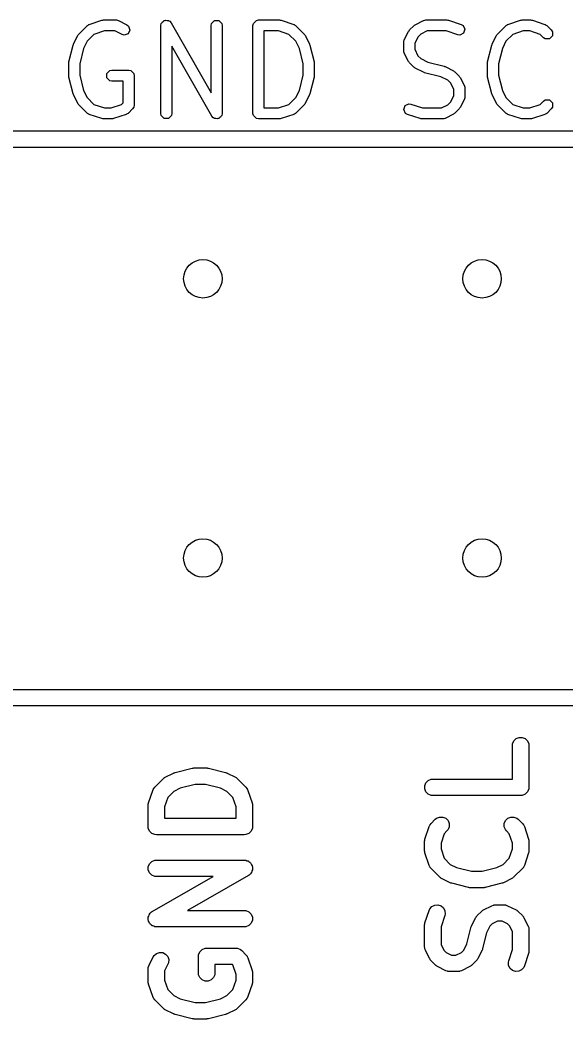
# Model space of a CAD drawing. Extents: x 0.39 to 2.95, y 0.26 to 2.19.
# Drawn here: x 1.8345 to 2.0301, y 1.8349 to 2.1927 of the extents above; entities that cross this region are included whole.
import ezdxf

# ---------------------------------------------------------------- set-up
doc = ezdxf.new("R2010")
doc.units = 0
doc.header["$MEASUREMENT"] = 0
doc.layers.add('BLACK', color=7, linetype='CONTINUOUS')

msp = doc.modelspace()

# ---------------------------------------------------------------- linework, layer by layer
at = {"layer": 'BLACK', "linetype": 'CONTINUOUS'}
for p, q in [((1.85553, 2.18759), (1.85852, 2.19059)), ((1.85852, 2.19059), (1.85861, 2.19064)), ((1.85861, 2.19064), (1.85863, 2.19068)), ((1.85863, 2.19068), (1.8589, 2.19084)), ((1.8589, 2.19084), (1.85916, 2.19102)), ((1.85916, 2.19102), (1.85921, 2.19102)), ((1.85921, 2.19102), (1.85929, 2.19106)), ((1.85929, 2.19106), (1.86379, 2.19256)), ((1.86379, 2.19256), (1.86411, 2.1926)), ((1.86411, 2.1926), (1.86442, 2.19267)), ((1.86442, 2.19267), (1.86892, 2.19267)), ((1.86892, 2.19267), (1.86901, 2.19265)), ((1.86901, 2.19265), (1.86906, 2.19266)), ((1.86906, 2.19266), (1.86936, 2.19258)), ((1.86936, 2.19258), (1.86967, 2.19252)), ((1.86967, 2.19252), (1.8697, 2.19248)), ((1.8697, 2.19248), (1.8698, 2.19246)), ((1.8698, 2.19246), (1.8728, 2.19096)), ((1.8728, 2.19096), (1.8734, 2.19049)), ((1.8734, 2.19049), (1.87388, 2.18906)), ((1.88494, 2.1907), (1.88509, 2.19145)), ((1.88494, 2.1592), (1.88494, 2.1907)), ((1.88509, 2.19145), (1.88529, 2.19164)), ((1.88529, 2.19164), (1.88536, 2.1919)), ((1.88536, 2.1919), (1.8858, 2.19216)), ((1.8858, 2.19216), (1.88616, 2.19252)), ((1.88616, 2.19252), (1.88643, 2.19252)), ((1.88643, 2.19252), (1.88667, 2.19265)), ((1.88667, 2.19265), (1.88716, 2.19252)), ((1.88716, 2.19252), (1.88767, 2.19252)), ((1.88767, 2.19252), (1.88786, 2.19232)), ((1.88786, 2.19232), (1.88812, 2.19225)), ((1.88812, 2.19225), (1.88862, 2.19167)), ((1.88862, 2.19167), (1.90294, 2.16661)), ((1.90294, 2.1907), (1.90309, 2.19145)), ((1.90294, 2.16661), (1.90294, 2.1907)), ((1.90309, 2.19145), (1.90416, 2.19252)), ((1.90416, 2.19252), (1.90566, 2.19252)), ((1.90566, 2.19252), (1.90673, 2.19145)), ((1.90673, 2.19145), (1.90688, 2.1907)), ((1.90688, 2.1907), (1.90688, 2.1592)), ((1.91794, 2.1907), (1.91809, 2.19145)), ((1.91794, 2.1592), (1.91794, 2.1907)), ((1.91809, 2.19145), (1.91916, 2.19252)), ((1.91916, 2.19252), (1.91991, 2.19267)), ((1.91991, 2.19267), (1.92741, 2.19267)), ((1.92741, 2.19267), (1.92772, 2.1926)), ((1.92772, 2.1926), (1.92803, 2.19256)), ((1.92803, 2.19256), (1.93253, 2.19106)), ((1.93253, 2.19106), (1.93262, 2.19102)), ((1.93262, 2.19102), (1.93266, 2.19102)), ((1.93266, 2.19102), (1.93292, 2.19084)), ((1.93292, 2.19084), (1.9332, 2.19068)), ((1.9332, 2.19068), (1.93322, 2.19064)), ((1.93322, 2.19064), (1.9333, 2.19059)), ((1.9333, 2.19059), (1.9363, 2.18759)), ((1.97401, 2.18909), (1.97551, 2.19059)), ((1.97551, 2.19059), (1.97577, 2.19076)), ((1.97577, 2.19076), (1.97602, 2.19096)), ((1.97602, 2.19096), (1.97902, 2.19246)), ((1.97902, 2.19246), (1.97912, 2.19248)), ((1.97912, 2.19248), (1.97915, 2.19252)), ((1.97915, 2.19252), (1.97946, 2.19258)), ((1.97946, 2.19258), (1.97976, 2.19266)), ((1.97976, 2.19266), (1.97981, 2.19265)), ((1.97981, 2.19265), (1.9799, 2.19267)), ((1.9799, 2.19267), (1.9874, 2.19267)), ((1.9874, 2.19267), (1.98771, 2.1926)), ((1.98771, 2.1926), (1.98802, 2.19256)), ((1.98802, 2.19256), (1.99252, 2.19106)), ((1.99252, 2.19106), (1.99319, 2.19068)), ((1.99319, 2.19068), (1.99386, 2.18934)), ((1.99386, 2.18934), (1.99339, 2.18791)), ((2.00551, 2.18759), (2.00851, 2.19059)), ((2.00851, 2.19059), (2.00859, 2.19064)), ((2.00859, 2.19064), (2.00861, 2.19068)), ((2.00861, 2.19068), (2.00888, 2.19084)), ((2.00888, 2.19084), (2.00914, 2.19102)), ((2.00914, 2.19102), (2.00919, 2.19102)), ((2.00919, 2.19102), (2.00928, 2.19106)), ((2.00928, 2.19106), (2.01378, 2.19256)), ((2.01378, 2.19256), (2.01409, 2.1926)), ((2.01409, 2.1926), (2.0144, 2.19267)), ((2.0144, 2.19267), (2.0174, 2.19267)), ((2.0174, 2.19267), (2.01771, 2.1926)), ((2.01771, 2.1926), (2.01802, 2.19256)), ((2.01802, 2.19256), (2.02252, 2.19106)), ((2.02252, 2.19106), (2.0226, 2.19102)), ((2.0226, 2.19102), (2.02265, 2.19102)), ((2.02265, 2.19102), (2.02291, 2.19084)), ((2.02291, 2.19084), (2.02319, 2.19068)), ((2.02319, 2.19068), (2.02321, 2.19064)), ((2.02321, 2.19064), (2.02329, 2.19059)), ((2.02329, 2.19059), (2.02479, 2.18909)), ((1.85366, 2.18408), (1.85516, 2.18708)), ((1.85516, 2.18708), (1.85535, 2.18733)), ((1.85535, 2.18733), (1.85553, 2.18759)), ((1.86098, 2.18748), (1.85854, 2.18503)), ((1.86474, 2.18873), (1.86098, 2.18748)), ((1.86845, 2.18873), (1.86474, 2.18873)), ((1.87103, 2.18744), (1.86845, 2.18873)), ((1.87178, 2.18723), (1.87103, 2.18744)), ((1.87321, 2.18771), (1.87178, 2.18723)), ((1.87388, 2.18906), (1.87321, 2.18771)), ((1.92709, 2.18873), (1.92188, 2.18873)), ((1.92188, 2.18873), (1.92188, 2.16117)), ((1.93084, 2.18748), (1.92709, 2.18873)), ((1.93329, 2.18503), (1.93084, 2.18748)), ((1.9363, 2.18759), (1.93647, 2.18733)), ((1.93647, 2.18733), (1.93667, 2.18708)), ((1.93667, 2.18708), (1.93817, 2.18408)), ((1.97214, 2.18558), (1.97364, 2.18858)), ((1.97364, 2.18858), (1.97384, 2.18883)), ((1.97384, 2.18883), (1.97401, 2.18909)), ((1.97702, 2.18653), (1.97587, 2.18423)), ((1.97807, 2.18758), (1.97702, 2.18653)), ((1.98037, 2.18873), (1.97807, 2.18758)), ((1.98708, 2.18873), (1.98037, 2.18873)), ((1.99128, 2.18733), (1.98708, 2.18873)), ((1.99204, 2.18723), (1.99128, 2.18733)), ((1.99339, 2.18791), (1.99204, 2.18723)), ((2.00364, 2.18408), (2.00514, 2.18708)), ((2.00514, 2.18708), (2.00533, 2.18733)), ((2.00533, 2.18733), (2.00551, 2.18759)), ((2.01096, 2.18748), (2.00852, 2.18503)), ((2.01472, 2.18873), (2.01096, 2.18748)), ((2.01708, 2.18873), (2.01472, 2.18873)), ((2.02083, 2.18748), (2.01708, 2.18873)), ((2.022, 2.18631), (2.02083, 2.18748)), ((2.02264, 2.18588), (2.022, 2.18631)), ((2.02415, 2.18588), (2.02264, 2.18588)), ((2.02522, 2.18694), (2.02415, 2.18588)), ((2.02479, 2.18909), (2.02522, 2.18845)), ((2.02522, 2.18845), (2.02522, 2.18694)), ((1.85201, 2.17768), (1.85351, 2.18368)), ((1.85351, 2.18368), (1.8536, 2.18387)), ((1.8536, 2.18387), (1.85366, 2.18408)), ((1.85727, 2.18251), (1.85589, 2.17696)), ((1.85854, 2.18503), (1.85727, 2.18251)), ((1.9032, 2.15822), (1.88888, 2.18328)), ((1.88888, 2.18328), (1.88888, 2.1592)), ((1.93455, 2.18251), (1.93329, 2.18503)), ((1.93594, 2.17696), (1.93455, 2.18251)), ((1.93817, 2.18408), (1.93822, 2.18387)), ((1.93822, 2.18387), (1.93832, 2.18368)), ((1.93832, 2.18368), (1.93982, 2.17768)), ((1.97193, 2.1847), (1.97195, 2.18479)), ((1.97193, 2.1817), (1.97193, 2.1847)), ((1.97194, 2.18484), (1.97202, 2.18514)), ((1.97195, 2.18479), (1.97194, 2.18484)), ((1.97202, 2.18514), (1.97208, 2.18545)), ((1.97208, 2.18545), (1.97212, 2.18548)), ((1.97212, 2.18548), (1.97214, 2.18558)), ((1.97587, 2.18423), (1.97587, 2.18216)), ((2.00199, 2.17768), (2.00349, 2.18368)), ((2.00349, 2.18368), (2.00358, 2.18387)), ((2.00358, 2.18387), (2.00364, 2.18408)), ((2.00726, 2.18251), (2.00587, 2.17696)), ((2.00852, 2.18503), (2.00726, 2.18251)), ((1.97195, 2.1816), (1.97193, 2.1817)), ((1.97194, 2.18156), (1.97195, 2.1816)), ((1.97202, 2.18125), (1.97194, 2.18156)), ((1.97208, 2.18094), (1.97202, 2.18125)), ((1.97212, 2.18091), (1.97208, 2.18094)), ((1.97214, 2.18082), (1.97212, 2.18091)), ((1.97364, 2.17782), (1.97214, 2.18082)), ((1.97587, 2.18216), (1.97702, 2.17986)), ((1.97702, 2.17986), (1.97807, 2.17882)), ((1.97807, 2.17882), (1.98059, 2.17756)), ((1.85195, 2.1772), (1.852, 2.17744)), ((1.85195, 2.1727), (1.85195, 2.1772)), ((1.852, 2.17744), (1.85201, 2.17768)), ((1.85589, 2.17696), (1.85589, 2.17294)), ((1.93594, 2.17294), (1.93594, 2.17696)), ((1.93982, 2.17768), (1.93983, 2.17744)), ((1.93983, 2.17744), (1.93988, 2.1772)), ((1.93988, 2.1772), (1.93988, 2.1727)), ((1.97384, 2.17757), (1.97364, 2.17782)), ((1.97401, 2.17731), (1.97384, 2.17757)), ((1.97551, 2.17581), (1.97401, 2.17731)), ((1.97577, 2.17563), (1.97551, 2.17581)), ((1.97602, 2.17544), (1.97577, 2.17563)), ((1.97902, 2.17394), (1.97602, 2.17544)), ((1.98059, 2.17756), (1.98638, 2.17611)), ((1.98638, 2.17611), (1.98657, 2.17602)), ((1.98657, 2.17602), (1.98678, 2.17596)), ((1.98678, 2.17596), (1.98978, 2.17446)), ((2.00193, 2.1772), (2.00198, 2.17744)), ((2.00193, 2.1727), (2.00193, 2.1772)), ((2.00198, 2.17744), (2.00199, 2.17768)), ((2.00587, 2.17696), (2.00587, 2.17294)), ((1.852, 2.17246), (1.85195, 2.1727)), ((1.85201, 2.17222), (1.852, 2.17246)), ((1.85351, 2.16622), (1.85201, 2.17222)), ((1.85589, 2.17294), (1.85727, 2.16739)), ((1.8656, 2.17345), (1.86666, 2.17452)), ((1.8656, 2.17195), (1.8656, 2.17345)), ((1.86666, 2.17088), (1.8656, 2.17195)), ((1.86666, 2.17452), (1.86742, 2.17467)), ((1.86742, 2.17467), (1.87342, 2.17467)), ((1.87342, 2.17467), (1.87417, 2.17452)), ((1.87417, 2.17452), (1.87523, 2.17345)), ((1.87523, 2.17345), (1.87538, 2.1727)), ((1.87538, 2.1727), (1.87538, 2.1622)), ((1.93455, 2.16739), (1.93594, 2.17294)), ((1.93982, 2.17222), (1.93832, 2.16622)), ((1.93983, 2.17246), (1.93982, 2.17222)), ((1.93988, 2.1727), (1.93983, 2.17246)), ((1.97923, 2.17388), (1.97902, 2.17394)), ((1.97942, 2.17379), (1.97923, 2.17388)), ((1.98521, 2.17234), (1.97942, 2.17379)), ((1.98773, 2.17108), (1.98521, 2.17234)), ((1.98978, 2.17446), (1.99003, 2.17427)), ((1.99003, 2.17427), (1.99029, 2.17409)), ((1.99029, 2.17409), (1.99179, 2.17259)), ((1.99179, 2.17259), (1.99197, 2.17233)), ((1.99197, 2.17233), (1.99216, 2.17208)), ((1.99216, 2.17208), (1.99366, 2.16908)), ((2.00198, 2.17246), (2.00193, 2.1727)), ((2.00199, 2.17222), (2.00198, 2.17246)), ((2.00349, 2.16622), (2.00199, 2.17222)), ((2.00587, 2.17294), (2.00726, 2.16739)), ((1.86742, 2.17073), (1.86666, 2.17088)), ((1.87145, 2.17073), (1.86742, 2.17073)), ((1.87145, 2.16302), (1.87145, 2.17073)), ((1.98878, 2.17003), (1.98773, 2.17108)), ((1.98993, 2.16774), (1.98878, 2.17003)), ((1.99366, 2.16908), (1.99369, 2.16899)), ((1.99369, 2.16899), (1.99372, 2.16895)), ((1.99372, 2.16895), (1.99378, 2.16864)), ((1.99378, 2.16864), (1.99386, 2.16834)), ((1.99386, 2.16834), (1.99385, 2.1683)), ((1.99385, 2.1683), (1.99387, 2.1682)), ((1.99387, 2.1682), (1.99387, 2.1652)), ((1.8536, 2.16603), (1.85351, 2.16622)), ((1.85366, 2.16582), (1.8536, 2.16603)), ((1.85516, 2.16282), (1.85366, 2.16582)), ((1.85727, 2.16739), (1.85854, 2.16487)), ((1.85854, 2.16487), (1.86098, 2.16242)), ((1.93084, 2.16242), (1.93329, 2.16487)), ((1.93329, 2.16487), (1.93455, 2.16739)), ((1.93817, 2.16582), (1.93667, 2.16282)), ((1.93822, 2.16603), (1.93817, 2.16582)), ((1.93832, 2.16622), (1.93822, 2.16603)), ((1.98878, 2.16337), (1.98993, 2.16566)), ((1.98993, 2.16566), (1.98993, 2.16774)), ((1.99366, 2.16432), (1.99216, 2.16132)), ((1.99369, 2.16441), (1.99366, 2.16432)), ((1.99372, 2.16445), (1.99369, 2.16441)), ((1.99378, 2.16476), (1.99372, 2.16445)), ((1.99386, 2.16506), (1.99378, 2.16476)), ((1.99387, 2.1652), (1.99385, 2.1651)), ((1.99385, 2.1651), (1.99386, 2.16506)), ((2.00358, 2.16603), (2.00349, 2.16622)), ((2.00364, 2.16582), (2.00358, 2.16603)), ((2.00514, 2.16282), (2.00364, 2.16582)), ((2.00726, 2.16739), (2.00852, 2.16487)), ((2.00852, 2.16487), (2.01096, 2.16242)), ((1.85535, 2.16257), (1.85516, 2.16282)), ((1.85553, 2.16231), (1.85535, 2.16257)), ((1.85852, 2.15931), (1.85553, 2.16231)), ((1.86098, 2.16242), (1.86474, 2.16117)), ((1.86474, 2.16117), (1.8671, 2.16117)), ((1.8671, 2.16117), (1.87085, 2.16242)), ((1.87085, 2.16242), (1.87145, 2.16302)), ((1.87481, 2.16081), (1.87331, 2.15931)), ((1.87523, 2.16145), (1.87481, 2.16081)), ((1.87538, 2.1622), (1.87523, 2.16145)), ((1.92188, 2.16117), (1.92709, 2.16117)), ((1.92709, 2.16117), (1.93084, 2.16242)), ((1.9363, 2.16231), (1.9333, 2.15931)), ((1.93647, 2.16257), (1.9363, 2.16231)), ((1.93667, 2.16282), (1.93647, 2.16257)), ((1.97194, 2.16056), (1.97242, 2.16199)), ((1.97242, 2.16199), (1.97376, 2.16266)), ((1.97376, 2.16266), (1.97453, 2.16257)), ((1.97453, 2.16257), (1.97872, 2.16117)), ((1.97872, 2.16117), (1.98544, 2.16117)), ((1.98544, 2.16117), (1.98773, 2.16232)), ((1.98773, 2.16232), (1.98878, 2.16337)), ((1.99179, 2.16081), (1.99029, 2.15931)), ((1.99197, 2.16107), (1.99179, 2.16081)), ((1.99216, 2.16132), (1.99197, 2.16107)), ((2.00533, 2.16257), (2.00514, 2.16282)), ((2.00551, 2.16231), (2.00533, 2.16257)), ((2.00851, 2.15931), (2.00551, 2.16231)), ((2.01096, 2.16242), (2.01472, 2.16117)), ((2.01472, 2.16117), (2.01708, 2.16117)), ((2.01708, 2.16117), (2.02083, 2.16242)), ((2.02083, 2.16242), (2.022, 2.16359)), ((2.022, 2.16359), (2.02264, 2.16402)), ((2.02264, 2.16402), (2.02415, 2.16402)), ((2.02479, 2.16081), (2.02329, 2.15931)), ((2.02415, 2.16402), (2.02522, 2.16295)), ((2.02522, 2.16145), (2.02479, 2.16081)), ((2.02522, 2.16295), (2.02522, 2.16145)), ((1.85861, 2.15925), (1.85852, 2.15931)), ((1.85863, 2.15921), (1.85861, 2.15925)), ((1.8589, 2.15906), (1.85863, 2.15921)), ((1.85916, 2.15888), (1.8589, 2.15906)), ((1.85921, 2.15888), (1.85916, 2.15888)), ((1.85929, 2.15883), (1.85921, 2.15888)), ((1.86379, 2.15733), (1.85929, 2.15883)), ((1.86411, 2.15729), (1.86379, 2.15733)), ((1.86442, 2.15723), (1.86411, 2.15729)), ((1.86742, 2.15723), (1.86442, 2.15723)), ((1.86773, 2.15729), (1.86742, 2.15723)), ((1.86804, 2.15733), (1.86773, 2.15729)), ((1.87254, 2.15883), (1.86804, 2.15733)), ((1.87262, 2.15888), (1.87254, 2.15883)), ((1.87267, 2.15888), (1.87262, 2.15888)), ((1.87293, 2.15906), (1.87267, 2.15888)), ((1.87321, 2.15921), (1.87293, 2.15906)), ((1.87323, 2.15925), (1.87321, 2.15921)), ((1.87331, 2.15931), (1.87323, 2.15925)), ((1.88509, 2.15845), (1.88494, 2.1592)), ((1.88616, 2.15738), (1.88509, 2.15845)), ((1.88767, 2.15738), (1.88616, 2.15738)), ((1.88873, 2.15845), (1.88767, 2.15738)), ((1.88888, 2.1592), (1.88873, 2.15845)), ((1.90371, 2.15764), (1.9032, 2.15822)), ((1.90397, 2.15757), (1.90371, 2.15764)), ((1.90416, 2.15738), (1.90397, 2.15757)), ((1.90467, 2.15738), (1.90416, 2.15738)), ((1.90516, 2.15725), (1.90467, 2.15738)), ((1.90539, 2.15738), (1.90516, 2.15725)), ((1.90566, 2.15738), (1.90539, 2.15738)), ((1.90602, 2.15774), (1.90566, 2.15738)), ((1.90647, 2.158), (1.90602, 2.15774)), ((1.90654, 2.15826), (1.90647, 2.158)), ((1.90673, 2.15845), (1.90654, 2.15826)), ((1.90688, 2.1592), (1.90673, 2.15845)), ((1.91809, 2.15845), (1.91794, 2.1592)), ((1.91916, 2.15738), (1.91809, 2.15845)), ((1.91991, 2.15723), (1.91916, 2.15738)), ((1.92741, 2.15723), (1.91991, 2.15723)), ((1.92772, 2.15729), (1.92741, 2.15723)), ((1.92803, 2.15733), (1.92772, 2.15729)), ((1.93253, 2.15883), (1.92803, 2.15733)), ((1.93262, 2.15888), (1.93253, 2.15883)), ((1.93266, 2.15888), (1.93262, 2.15888)), ((1.93292, 2.15906), (1.93266, 2.15888)), ((1.9332, 2.15921), (1.93292, 2.15906)), ((1.93322, 2.15925), (1.9332, 2.15921)), ((1.9333, 2.15931), (1.93322, 2.15925)), ((1.97261, 2.15921), (1.97194, 2.16056)), ((1.97328, 2.15883), (1.97261, 2.15921)), ((1.97778, 2.15733), (1.97328, 2.15883)), ((1.97809, 2.15729), (1.97778, 2.15733)), ((1.9784, 2.15723), (1.97809, 2.15729)), ((1.9859, 2.15723), (1.9784, 2.15723)), ((1.986, 2.15725), (1.9859, 2.15723)), ((1.98604, 2.15724), (1.986, 2.15725)), ((1.98634, 2.15732), (1.98604, 2.15724)), ((1.98665, 2.15738), (1.98634, 2.15732)), ((1.98669, 2.15741), (1.98665, 2.15738)), ((1.98678, 2.15744), (1.98669, 2.15741)), ((1.98978, 2.15894), (1.98678, 2.15744)), ((1.99003, 2.15913), (1.98978, 2.15894)), ((1.99029, 2.15931), (1.99003, 2.15913)), ((2.00859, 2.15925), (2.00851, 2.15931)), ((2.00861, 2.15921), (2.00859, 2.15925)), ((2.00888, 2.15906), (2.00861, 2.15921)), ((2.00914, 2.15888), (2.00888, 2.15906)), ((2.00919, 2.15888), (2.00914, 2.15888)), ((2.00928, 2.15883), (2.00919, 2.15888)), ((2.01378, 2.15733), (2.00928, 2.15883)), ((2.01409, 2.15729), (2.01378, 2.15733)), ((2.0144, 2.15723), (2.01409, 2.15729)), ((2.0174, 2.15723), (2.0144, 2.15723)), ((2.01771, 2.15729), (2.0174, 2.15723)), ((2.01802, 2.15733), (2.01771, 2.15729)), ((2.02252, 2.15883), (2.01802, 2.15733)), ((2.0226, 2.15888), (2.02252, 2.15883)), ((2.02265, 2.15888), (2.0226, 2.15888)), ((2.02291, 2.15906), (2.02265, 2.15888)), ((2.02319, 2.15921), (2.02291, 2.15906)), ((2.02321, 2.15925), (2.02319, 2.15921)), ((2.02329, 2.15931), (2.02321, 2.15925)), ((0.85, 2.15295), (2.35, 2.15295)), ((2.34705, 2.14705), (0.85295, 2.14705)), ((0.85295, 1.95295), (2.34705, 1.95295)), ((2.35, 1.94705), (0.85, 1.94705)), ((2.0122, 1.93533), (2.01326, 1.93577)), ((2.01326, 1.93577), (2.01441, 1.93577)), ((2.01441, 1.93577), (2.01548, 1.93533)), ((2.01089, 1.93287), (2.01094, 1.93345)), ((2.01089, 1.92083), (2.01089, 1.93287)), ((2.01094, 1.93345), (2.01138, 1.93452)), ((2.01138, 1.93452), (2.0122, 1.93533)), ((2.01548, 1.93533), (2.01629, 1.93452)), ((2.01629, 1.93452), (2.01673, 1.93345)), ((2.01673, 1.93345), (2.01679, 1.93287)), ((2.01679, 1.93287), (2.01679, 1.91788)), ((1.89013, 1.92324), (1.89612, 1.92474)), ((1.89612, 1.92474), (1.89622, 1.92475)), ((1.89622, 1.92475), (1.89626, 1.92477)), ((1.89626, 1.92477), (1.89648, 1.92479)), ((1.89648, 1.92479), (1.8967, 1.92482)), ((1.8967, 1.92482), (1.89674, 1.92482)), ((1.89674, 1.92482), (1.89684, 1.92483)), ((1.89684, 1.92483), (1.90134, 1.92483)), ((1.90134, 1.92483), (1.90144, 1.92482)), ((1.90144, 1.92482), (1.90148, 1.92482)), ((1.90148, 1.92482), (1.9017, 1.92479)), ((1.9017, 1.92479), (1.90192, 1.92477)), ((1.90192, 1.92477), (1.90196, 1.92475)), ((1.90196, 1.92475), (1.90206, 1.92474)), ((1.90206, 1.92474), (1.90806, 1.92324)), ((1.88575, 1.92096), (1.88598, 1.92115)), ((1.88598, 1.92115), (1.88603, 1.92121)), ((1.88603, 1.92121), (1.88612, 1.92126)), ((1.88612, 1.92126), (1.8862, 1.92133)), ((1.8862, 1.92133), (1.88627, 1.92136)), ((1.88627, 1.92136), (1.88652, 1.92152)), ((1.88652, 1.92152), (1.88952, 1.92302)), ((1.88952, 1.92302), (1.88956, 1.92303)), ((1.88956, 1.92303), (1.88958, 1.92304)), ((1.88958, 1.92304), (1.88982, 1.92313)), ((1.88982, 1.92313), (1.89006, 1.92322)), ((1.89006, 1.92322), (1.89008, 1.92322)), ((1.89008, 1.92322), (1.89013, 1.92324)), ((1.90806, 1.92324), (1.9081, 1.92322)), ((1.9081, 1.92322), (1.90812, 1.92322)), ((1.90812, 1.92322), (1.90836, 1.92313)), ((1.90836, 1.92313), (1.9086, 1.92304)), ((1.9086, 1.92304), (1.90862, 1.92303)), ((1.90862, 1.92303), (1.90866, 1.92302)), ((1.90866, 1.92302), (1.91166, 1.92152)), ((1.91166, 1.92152), (1.91191, 1.92136)), ((1.91191, 1.92136), (1.91198, 1.92133)), ((1.91198, 1.92133), (1.91206, 1.92126)), ((1.91206, 1.92126), (1.91215, 1.92121)), ((1.91215, 1.92121), (1.9122, 1.92115)), ((1.9122, 1.92115), (1.91243, 1.92096)), ((1.88235, 1.91742), (1.88239, 1.91752)), ((1.88239, 1.91752), (1.88275, 1.91796)), ((1.88275, 1.91796), (1.88575, 1.92096)), ((1.89187, 1.91759), (1.88959, 1.91645)), ((1.8972, 1.91892), (1.89187, 1.91759)), ((1.90098, 1.91892), (1.8972, 1.91892)), ((1.90631, 1.91759), (1.90098, 1.91892)), ((1.90859, 1.91645), (1.90631, 1.91759)), ((1.91243, 1.92096), (1.91543, 1.91796)), ((1.91543, 1.91796), (1.91579, 1.91752)), ((1.91579, 1.91752), (1.91583, 1.91742)), ((1.97945, 1.91845), (1.97989, 1.91952)), ((1.97945, 1.9173), (1.97945, 1.91845)), ((1.97989, 1.91952), (1.9807, 1.92033)), ((1.9807, 1.92033), (1.98177, 1.92077)), ((1.98177, 1.92077), (1.98234, 1.92083)), ((1.98234, 1.92083), (2.01089, 1.92083)), ((2.01679, 1.91788), (2.01673, 1.9173)), ((1.88054, 1.91231), (1.88204, 1.91681)), ((1.88204, 1.91681), (1.88228, 1.91734)), ((1.88228, 1.91734), (1.88235, 1.91742)), ((1.88742, 1.91428), (1.8863, 1.9109)), ((1.88959, 1.91645), (1.88742, 1.91428)), ((1.91076, 1.91428), (1.90859, 1.91645)), ((1.91189, 1.9109), (1.91076, 1.91428)), ((1.91583, 1.91742), (1.9159, 1.91734)), ((1.9159, 1.91734), (1.91614, 1.91681)), ((1.91614, 1.91681), (1.91764, 1.91231)), ((1.97989, 1.91624), (1.97945, 1.9173)), ((1.9807, 1.91542), (1.97989, 1.91624)), ((1.98177, 1.91498), (1.9807, 1.91542)), ((1.98234, 1.91492), (1.98177, 1.91498)), ((2.01384, 1.91492), (1.98234, 1.91492)), ((2.01441, 1.91498), (2.01384, 1.91492)), ((2.01548, 1.91542), (2.01441, 1.91498)), ((2.01629, 1.91624), (2.01548, 1.91542)), ((2.01673, 1.9173), (2.01629, 1.91624)), ((1.88039, 1.91138), (1.88042, 1.91167)), ((1.88039, 1.90388), (1.88039, 1.91138)), ((1.88041, 1.91174), (1.88044, 1.91185)), ((1.88042, 1.91167), (1.88041, 1.91174)), ((1.88044, 1.91185), (1.88045, 1.91195)), ((1.88045, 1.91195), (1.88048, 1.91202)), ((1.88048, 1.91202), (1.88054, 1.91231)), ((1.8863, 1.9109), (1.8863, 1.90683)), ((1.91189, 1.90683), (1.91189, 1.9109)), ((1.91764, 1.91231), (1.9177, 1.91202)), ((1.9177, 1.91202), (1.91773, 1.91195)), ((1.91773, 1.91195), (1.91774, 1.91185)), ((1.91774, 1.91185), (1.91777, 1.91174)), ((1.91777, 1.91174), (1.91776, 1.91167)), ((1.91776, 1.91167), (1.91779, 1.91138)), ((1.91779, 1.91138), (1.91779, 1.90388)), ((1.8863, 1.90683), (1.91189, 1.90683)), ((1.98325, 1.90647), (1.9837, 1.90683)), ((1.9837, 1.90683), (1.98477, 1.90727)), ((1.98477, 1.90727), (1.98592, 1.90727)), ((1.98592, 1.90727), (1.98698, 1.90683)), ((1.98698, 1.90683), (1.9878, 1.90602)), ((2.00838, 1.90602), (2.0092, 1.90683)), ((2.0092, 1.90683), (2.01026, 1.90727)), ((2.01026, 1.90727), (2.01141, 1.90727)), ((2.01141, 1.90727), (2.01248, 1.90683)), ((2.01248, 1.90683), (2.01293, 1.90647)), ((1.88045, 1.9033), (1.88039, 1.90388)), ((1.88089, 1.90224), (1.88045, 1.9033)), ((1.91773, 1.9033), (1.91729, 1.90224)), ((1.91779, 1.90388), (1.91773, 1.9033)), ((1.97954, 1.89931), (1.98104, 1.90381)), ((1.98104, 1.90381), (1.98128, 1.90434)), ((1.98128, 1.90434), (1.98135, 1.90442)), ((1.98135, 1.90442), (1.98139, 1.90452)), ((1.98139, 1.90452), (1.98175, 1.90497)), ((1.98175, 1.90497), (1.98325, 1.90647)), ((1.9878, 1.90602), (1.98824, 1.90495)), ((1.98824, 1.9038), (1.9878, 1.90274)), ((1.98824, 1.90495), (1.98824, 1.9038)), ((2.00794, 1.90495), (2.00838, 1.90602)), ((2.00794, 1.9038), (2.00794, 1.90495)), ((2.00838, 1.90274), (2.00794, 1.9038)), ((2.01293, 1.90647), (2.01443, 1.90497)), ((2.01443, 1.90497), (2.01479, 1.90452)), ((2.01479, 1.90452), (2.01483, 1.90442)), ((2.01483, 1.90442), (2.0149, 1.90434)), ((2.0149, 1.90434), (2.01514, 1.90381)), ((2.01514, 1.90381), (2.01664, 1.89931)), ((1.8817, 1.90142), (1.88089, 1.90224)), ((1.88277, 1.90098), (1.8817, 1.90142)), ((1.88334, 1.90092), (1.88277, 1.90098)), ((1.91484, 1.90092), (1.88334, 1.90092)), ((1.91541, 1.90098), (1.91484, 1.90092)), ((1.91648, 1.90142), (1.91541, 1.90098)), ((1.91729, 1.90224), (1.91648, 1.90142)), ((1.98642, 1.90128), (1.9853, 1.8979)), ((1.98743, 1.90229), (1.98642, 1.90128)), ((1.9878, 1.90274), (1.98743, 1.90229)), ((2.00875, 1.90229), (2.00838, 1.90274)), ((2.00976, 1.90128), (2.00875, 1.90229)), ((2.01089, 1.8979), (2.00976, 1.90128)), ((1.97939, 1.89838), (1.97942, 1.89867)), ((1.97939, 1.89538), (1.97939, 1.89838)), ((1.97941, 1.89875), (1.97944, 1.89885)), ((1.97942, 1.89867), (1.97941, 1.89875)), ((1.97944, 1.89885), (1.97945, 1.89896)), ((1.97945, 1.89896), (1.97948, 1.89903)), ((1.97948, 1.89903), (1.97954, 1.89931)), ((1.9853, 1.8979), (1.9853, 1.89586)), ((2.01089, 1.89586), (2.01089, 1.8979)), ((2.01664, 1.89931), (2.0167, 1.89903)), ((2.0167, 1.89903), (2.01673, 1.89896)), ((2.01673, 1.89896), (2.01674, 1.89885)), ((2.01674, 1.89885), (2.01677, 1.89875)), ((2.01677, 1.89875), (2.01676, 1.89867)), ((2.01676, 1.89867), (2.01679, 1.89838)), ((2.01679, 1.89838), (2.01679, 1.89538)), ((1.97942, 1.89509), (1.97939, 1.89538)), ((1.97941, 1.89501), (1.97942, 1.89509)), ((1.97944, 1.89491), (1.97941, 1.89501)), ((1.97945, 1.8948), (1.97944, 1.89491)), ((1.97948, 1.89473), (1.97945, 1.8948)), ((1.97954, 1.89445), (1.97948, 1.89473)), ((1.98104, 1.88995), (1.97954, 1.89445)), ((1.9853, 1.89586), (1.98642, 1.89247)), ((1.98642, 1.89247), (1.98859, 1.89031)), ((2.00759, 1.89031), (2.00976, 1.89247)), ((2.00976, 1.89247), (2.01089, 1.89586)), ((2.01664, 1.89445), (2.01514, 1.88995)), ((2.0167, 1.89473), (2.01664, 1.89445)), ((2.01673, 1.8948), (2.0167, 1.89473)), ((2.01674, 1.89491), (2.01673, 1.8948)), ((2.01677, 1.89501), (2.01674, 1.89491)), ((2.01679, 1.89538), (2.01676, 1.89509)), ((2.01676, 1.89509), (2.01677, 1.89501)), ((1.88045, 1.88945), (1.88089, 1.89052)), ((1.88045, 1.8883), (1.88045, 1.88945)), ((1.88089, 1.89052), (1.8817, 1.89133)), ((1.8817, 1.89133), (1.88277, 1.89177)), ((1.88277, 1.89177), (1.88334, 1.89183)), ((1.88334, 1.89183), (1.91484, 1.89183)), ((1.91484, 1.89183), (1.91499, 1.89182)), ((1.91499, 1.89182), (1.91504, 1.89182)), ((1.91504, 1.89182), (1.91512, 1.8918)), ((1.91512, 1.8918), (1.91541, 1.89177)), ((1.91541, 1.89177), (1.91578, 1.89162)), ((1.91578, 1.89162), (1.91616, 1.89152)), ((1.91616, 1.89152), (1.9163, 1.89141)), ((1.9163, 1.89141), (1.91648, 1.89133)), ((1.91648, 1.89133), (1.91676, 1.89106)), ((1.91676, 1.89106), (1.91707, 1.89082)), ((1.91707, 1.89082), (1.91716, 1.89065)), ((1.91716, 1.89065), (1.91729, 1.89052)), ((1.91729, 1.89052), (1.91744, 1.89016)), ((1.91744, 1.89016), (1.91764, 1.88981)), ((1.91764, 1.88981), (1.91766, 1.88963)), ((1.91766, 1.88963), (1.91773, 1.88945)), ((1.91773, 1.88945), (1.91773, 1.88906)), ((1.91773, 1.88906), (1.91778, 1.88867)), ((1.98128, 1.88942), (1.98104, 1.88995)), ((1.98135, 1.88934), (1.98128, 1.88942)), ((1.98139, 1.88924), (1.98135, 1.88934)), ((1.98175, 1.88879), (1.98139, 1.88924)), ((1.98859, 1.89031), (1.99087, 1.88917)), ((1.99087, 1.88917), (1.9962, 1.88783)), ((1.99998, 1.88783), (2.00531, 1.88917)), ((2.00531, 1.88917), (2.00759, 1.89031)), ((2.01479, 1.88924), (2.01443, 1.88879)), ((2.01483, 1.88934), (2.01479, 1.88924)), ((2.0149, 1.88942), (2.01483, 1.88934)), ((2.01514, 1.88995), (2.0149, 1.88942)), ((1.88089, 1.88724), (1.88045, 1.8883)), ((1.8817, 1.88642), (1.88089, 1.88724)), ((1.88277, 1.88598), (1.8817, 1.88642)), ((1.88188, 1.87344), (1.90372, 1.88593)), ((1.88334, 1.88593), (1.88277, 1.88598)), ((1.90372, 1.88593), (1.88334, 1.88593)), ((1.9163, 1.88631), (1.89446, 1.87383)), ((1.91642, 1.8864), (1.9163, 1.88631)), ((1.91648, 1.88642), (1.91642, 1.8864)), ((1.91653, 1.88648), (1.91648, 1.88642)), ((1.91678, 1.88665), (1.91653, 1.88648)), ((1.91702, 1.88696), (1.91678, 1.88665)), ((1.91729, 1.88724), (1.91702, 1.88696)), ((1.91737, 1.88741), (1.91729, 1.88724)), ((1.91748, 1.88756), (1.91737, 1.88741)), ((1.91758, 1.88794), (1.91748, 1.88756)), ((1.91773, 1.8883), (1.91758, 1.88794)), ((1.91778, 1.88867), (1.91773, 1.88849)), ((1.91773, 1.88849), (1.91773, 1.8883)), ((1.98475, 1.88579), (1.98175, 1.88879)), ((1.98498, 1.88561), (1.98475, 1.88579)), ((1.98503, 1.88555), (1.98498, 1.88561)), ((1.98512, 1.88549), (1.98503, 1.88555)), ((1.9852, 1.88543), (1.98512, 1.88549)), ((1.98527, 1.8854), (1.9852, 1.88543)), ((1.98552, 1.88524), (1.98527, 1.8854)), ((1.9962, 1.88783), (1.99998, 1.88783)), ((2.01091, 1.8854), (2.01066, 1.88524)), ((2.01098, 1.88543), (2.01091, 1.8854)), ((2.01106, 1.88549), (2.01098, 1.88543)), ((2.01115, 1.88555), (2.01106, 1.88549)), ((2.0112, 1.88561), (2.01115, 1.88555)), ((2.01143, 1.88579), (2.0112, 1.88561)), ((2.01443, 1.88879), (2.01143, 1.88579)), ((1.98852, 1.88374), (1.98552, 1.88524)), ((1.98856, 1.88372), (1.98852, 1.88374)), ((1.98858, 1.88371), (1.98856, 1.88372)), ((1.98882, 1.88362), (1.98858, 1.88371)), ((1.98906, 1.88353), (1.98882, 1.88362)), ((1.98908, 1.88353), (1.98906, 1.88353)), ((1.98913, 1.88352), (1.98908, 1.88353)), ((1.99512, 1.88202), (1.98913, 1.88352)), ((1.99522, 1.882), (1.99512, 1.88202)), ((1.99526, 1.88198), (1.99522, 1.882)), ((1.99548, 1.88196), (1.99526, 1.88198)), ((1.9957, 1.88193), (1.99548, 1.88196)), ((1.99574, 1.88194), (1.9957, 1.88193)), ((1.99584, 1.88193), (1.99574, 1.88194)), ((2.00034, 1.88193), (1.99584, 1.88193)), ((2.00044, 1.88194), (2.00034, 1.88193)), ((2.00048, 1.88193), (2.00044, 1.88194)), ((2.0007, 1.88196), (2.00048, 1.88193)), ((2.00092, 1.88198), (2.0007, 1.88196)), ((2.00096, 1.882), (2.00092, 1.88198)), ((2.00106, 1.88202), (2.00096, 1.882)), ((2.00706, 1.88352), (2.00106, 1.88202)), ((2.0071, 1.88353), (2.00706, 1.88352)), ((2.00712, 1.88353), (2.0071, 1.88353)), ((2.00736, 1.88362), (2.00712, 1.88353)), ((2.0076, 1.88371), (2.00736, 1.88362)), ((2.00762, 1.88372), (2.0076, 1.88371)), ((2.00766, 1.88374), (2.00762, 1.88372)), ((2.01066, 1.88524), (2.00766, 1.88374)), ((1.98128, 1.87434), (1.98203, 1.87521)), ((1.98203, 1.87521), (1.98306, 1.87573)), ((1.98306, 1.87573), (1.98421, 1.87581)), ((1.98421, 1.87581), (1.9853, 1.87545)), ((1.9853, 1.87545), (1.98617, 1.87469)), ((1.98617, 1.87469), (1.98669, 1.87366)), ((2.00052, 1.87402), (2.00352, 1.87552)), ((2.00352, 1.87552), (2.00406, 1.87573)), ((2.00406, 1.87573), (2.00417, 1.87574)), ((2.00417, 1.87574), (2.00426, 1.87578)), ((2.00426, 1.87578), (2.00484, 1.87583)), ((2.00484, 1.87583), (2.00784, 1.87583)), ((2.00784, 1.87583), (2.00842, 1.87578)), ((2.00842, 1.87578), (2.00851, 1.87574)), ((2.00851, 1.87574), (2.00862, 1.87573)), ((2.00862, 1.87573), (2.00916, 1.87552)), ((2.00916, 1.87552), (2.01216, 1.87402)), ((1.8804, 1.87109), (1.88045, 1.87127)), ((1.88045, 1.8707), (1.8804, 1.87109)), ((1.88045, 1.87146), (1.8806, 1.87182)), ((1.88045, 1.87127), (1.88045, 1.87146)), ((1.8806, 1.87182), (1.8807, 1.8722)), ((1.8807, 1.8722), (1.88082, 1.87235)), ((1.88082, 1.87235), (1.88089, 1.87252)), ((1.88089, 1.87252), (1.88116, 1.8728)), ((1.88116, 1.8728), (1.88141, 1.87311)), ((1.88141, 1.87311), (1.88165, 1.87328)), ((1.88165, 1.87328), (1.8817, 1.87334)), ((1.8817, 1.87334), (1.88176, 1.87336)), ((1.88176, 1.87336), (1.88188, 1.87344)), ((1.89446, 1.87383), (1.91484, 1.87383)), ((1.91484, 1.87383), (1.91541, 1.87378)), ((1.91541, 1.87378), (1.91648, 1.87334)), ((1.91648, 1.87334), (1.91729, 1.87252)), ((1.91729, 1.87252), (1.91773, 1.87146)), ((1.91773, 1.87146), (1.91773, 1.8703)), ((1.97954, 1.86932), (1.98104, 1.87382)), ((1.98104, 1.87382), (1.98128, 1.87434)), ((1.98664, 1.87195), (1.9853, 1.8679)), ((1.98677, 1.87251), (1.98664, 1.87195)), ((1.98669, 1.87366), (1.98677, 1.87251)), ((1.9962, 1.8682), (1.9977, 1.8712)), ((1.9977, 1.8712), (1.99786, 1.87145)), ((1.99786, 1.87145), (1.99788, 1.87152)), ((1.99788, 1.87152), (1.99795, 1.8716)), ((1.99795, 1.8716), (1.99801, 1.87169)), ((1.99801, 1.87169), (1.99807, 1.87174)), ((1.99807, 1.87174), (1.99825, 1.87197)), ((1.99825, 1.87197), (1.99975, 1.87347)), ((1.99975, 1.87347), (1.99998, 1.87366)), ((1.99998, 1.87366), (2.00003, 1.87372)), ((2.00003, 1.87372), (2.00012, 1.87377)), ((2.00012, 1.87377), (2.0002, 1.87384)), ((2.0002, 1.87384), (2.00027, 1.87387)), ((2.00027, 1.87387), (2.00052, 1.87402)), ((2.01216, 1.87402), (2.01241, 1.87387)), ((2.01241, 1.87387), (2.01248, 1.87384)), ((2.01248, 1.87384), (2.01256, 1.87377)), ((2.01256, 1.87377), (2.01265, 1.87372)), ((2.01265, 1.87372), (2.0127, 1.87366)), ((2.0127, 1.87366), (2.01293, 1.87347)), ((2.01293, 1.87347), (2.01443, 1.87197)), ((2.01443, 1.87197), (2.01461, 1.87174)), ((2.01461, 1.87174), (2.01467, 1.87169)), ((2.01467, 1.87169), (2.01473, 1.8716)), ((2.01473, 1.8716), (2.01479, 1.87152)), ((2.01479, 1.87152), (2.01482, 1.87145)), ((2.01482, 1.87145), (2.01498, 1.8712)), ((2.01498, 1.8712), (2.01648, 1.8682)), ((1.88045, 1.8703), (1.88045, 1.8707)), ((1.88052, 1.87013), (1.88045, 1.8703)), ((1.88054, 1.86994), (1.88052, 1.87013)), ((1.88074, 1.8696), (1.88054, 1.86994)), ((1.88089, 1.86924), (1.88074, 1.8696)), ((1.88102, 1.86911), (1.88089, 1.86924)), ((1.88111, 1.86894), (1.88102, 1.86911)), ((1.88142, 1.8687), (1.88111, 1.86894)), ((1.8817, 1.86843), (1.88142, 1.8687)), ((1.88188, 1.86835), (1.8817, 1.86843)), ((1.88202, 1.86824), (1.88188, 1.86835)), ((1.8824, 1.86813), (1.88202, 1.86824)), ((1.88277, 1.86798), (1.8824, 1.86813)), ((1.88306, 1.86796), (1.88277, 1.86798)), ((1.88314, 1.86793), (1.88306, 1.86796)), ((1.88319, 1.86794), (1.88314, 1.86793)), ((1.88334, 1.86793), (1.88319, 1.86794)), ((1.91484, 1.86793), (1.88334, 1.86793)), ((1.91541, 1.86798), (1.91484, 1.86793)), ((1.91648, 1.86843), (1.91541, 1.86798)), ((1.91729, 1.86924), (1.91648, 1.86843)), ((1.91773, 1.8703), (1.91729, 1.86924)), ((1.97939, 1.86838), (1.97942, 1.86867)), ((1.97939, 1.86088), (1.97939, 1.86838)), ((1.97941, 1.86875), (1.97944, 1.86885)), ((1.97942, 1.86867), (1.97941, 1.86875)), ((1.97944, 1.86885), (1.97945, 1.86896)), ((1.97945, 1.86896), (1.97948, 1.86903)), ((1.97948, 1.86903), (1.97954, 1.86932)), ((1.9853, 1.8679), (1.9853, 1.86158)), ((1.99455, 1.86191), (1.99598, 1.8676)), ((1.99598, 1.8676), (1.99599, 1.86764)), ((1.99599, 1.86766), (1.99608, 1.8679)), ((1.99599, 1.86764), (1.99599, 1.86766)), ((1.99608, 1.8679), (1.99617, 1.86814)), ((1.99617, 1.86814), (1.99618, 1.86816)), ((1.99618, 1.86816), (1.9962, 1.8682)), ((2.00277, 1.86813), (2.00163, 1.86585)), ((2.00359, 1.86896), (2.00277, 1.86813)), ((2.00554, 1.86993), (2.00359, 1.86896)), ((2.00714, 1.86993), (2.00554, 1.86993)), ((2.00909, 1.86896), (2.00714, 1.86993)), ((2.00991, 1.86813), (2.00909, 1.86896)), ((2.01089, 1.86619), (2.00991, 1.86813)), ((2.01648, 1.8682), (2.01669, 1.86766)), ((2.01669, 1.86766), (2.01669, 1.86756)), ((2.01669, 1.86756), (2.01673, 1.86746)), ((2.01673, 1.86746), (2.01679, 1.86688)), ((2.00163, 1.86585), (2.00021, 1.86017)), ((2.01089, 1.85986), (2.01089, 1.86619)), ((2.01679, 1.86688), (2.01679, 1.85938)), ((1.8997, 1.85984), (1.90076, 1.86028)), ((1.90076, 1.86028), (1.90134, 1.86033)), ((1.90134, 1.86033), (1.91184, 1.86033)), ((1.91184, 1.86033), (1.91241, 1.86028)), ((1.91241, 1.86028), (1.91348, 1.85984)), ((1.97945, 1.86031), (1.97939, 1.86088)), ((1.97949, 1.86021), (1.97945, 1.86031)), ((1.9853, 1.86158), (1.98627, 1.85963)), ((1.99341, 1.85963), (1.99455, 1.86191)), ((1.8807, 1.8542), (1.8822, 1.8572)), ((1.8822, 1.8572), (1.88251, 1.85769)), ((1.88251, 1.85769), (1.88338, 1.85845)), ((1.88338, 1.85845), (1.88447, 1.85881)), ((1.88447, 1.85881), (1.88562, 1.85873)), ((1.88562, 1.85873), (1.88665, 1.85821)), ((1.88665, 1.85821), (1.88741, 1.85734)), ((1.88741, 1.85734), (1.88777, 1.85625)), ((1.89839, 1.85738), (1.89844, 1.85796)), ((1.89839, 1.85138), (1.89839, 1.85738)), ((1.89844, 1.85796), (1.89888, 1.85902)), ((1.89888, 1.85902), (1.8997, 1.85984)), ((1.91348, 1.85984), (1.91393, 1.85947)), ((1.91393, 1.85947), (1.91543, 1.85797)), ((1.91543, 1.85797), (1.91579, 1.85752)), ((1.91579, 1.85752), (1.91583, 1.85742)), ((1.91583, 1.85742), (1.9159, 1.85734)), ((1.9159, 1.85734), (1.91614, 1.85682)), ((1.91614, 1.85682), (1.91764, 1.85232)), ((1.97949, 1.8601), (1.97949, 1.86021)), ((1.9797, 1.85956), (1.97949, 1.8601)), ((1.9812, 1.85656), (1.9797, 1.85956)), ((1.98627, 1.85963), (1.98709, 1.85881)), ((1.98709, 1.85881), (1.98904, 1.85784)), ((1.98904, 1.85784), (1.99064, 1.85784)), ((1.99064, 1.85784), (1.99259, 1.85881)), ((1.99259, 1.85881), (1.99341, 1.85963)), ((1.99998, 1.85956), (1.99848, 1.85656)), ((2, 1.85961), (1.99998, 1.85956)), ((2.00001, 1.85962), (2, 1.85961)), ((2.0001, 1.85986), (2.00001, 1.85962)), ((2.00019, 1.8601), (2.0001, 1.85986)), ((2.00021, 1.86017), (2.00019, 1.86013)), ((2.00019, 1.86013), (2.00019, 1.8601)), ((2.00954, 1.85582), (2.01089, 1.85986)), ((2.01664, 1.85845), (2.01514, 1.85395)), ((2.0167, 1.85874), (2.01664, 1.85845)), ((2.01673, 1.85881), (2.0167, 1.85874)), ((2.01674, 1.85891), (2.01673, 1.85881)), ((2.01677, 1.85901), (2.01674, 1.85891)), ((2.01679, 1.85938), (2.01676, 1.85909)), ((2.01676, 1.85909), (2.01677, 1.85901)), ((1.88039, 1.85288), (1.88045, 1.85346)), ((1.88045, 1.85346), (1.88049, 1.85356)), ((1.88049, 1.85366), (1.8807, 1.8542)), ((1.88049, 1.85356), (1.88049, 1.85366)), ((1.88748, 1.85456), (1.8863, 1.85219)), ((1.88769, 1.8551), (1.88748, 1.85456)), ((1.88777, 1.85625), (1.88769, 1.8551)), ((1.91062, 1.85443), (1.90429, 1.85443)), ((1.90429, 1.85443), (1.90429, 1.85138)), ((1.91076, 1.85429), (1.91062, 1.85443)), ((1.91189, 1.8509), (1.91076, 1.85429)), ((1.98136, 1.85632), (1.9812, 1.85656)), ((1.98139, 1.85624), (1.98136, 1.85632)), ((1.98145, 1.85616), (1.98139, 1.85624)), ((1.98151, 1.85607), (1.98145, 1.85616)), ((1.98157, 1.85602), (1.98151, 1.85607)), ((1.98175, 1.8558), (1.98157, 1.85602)), ((1.98325, 1.8543), (1.98175, 1.8558)), ((1.98348, 1.85411), (1.98325, 1.8543)), ((1.98353, 1.85405), (1.98348, 1.85411)), ((1.98362, 1.854), (1.98353, 1.85405)), ((1.9837, 1.85393), (1.98362, 1.854)), ((1.98377, 1.8539), (1.9837, 1.85393)), ((1.98402, 1.85374), (1.98377, 1.8539)), ((1.98702, 1.85224), (1.98402, 1.85374)), ((1.99566, 1.85374), (1.99266, 1.85224)), ((1.99591, 1.8539), (1.99566, 1.85374)), ((1.99598, 1.85393), (1.99591, 1.8539)), ((1.99606, 1.854), (1.99598, 1.85393)), ((1.99615, 1.85405), (1.99606, 1.854)), ((1.9962, 1.85411), (1.99615, 1.85405)), ((1.99643, 1.8543), (1.9962, 1.85411)), ((1.99793, 1.8558), (1.99643, 1.8543)), ((1.99811, 1.85602), (1.99793, 1.8558)), ((1.99817, 1.85607), (1.99811, 1.85602)), ((1.99823, 1.85616), (1.99817, 1.85607)), ((1.9983, 1.85624), (1.99823, 1.85616)), ((1.99833, 1.85632), (1.9983, 1.85624)), ((1.99848, 1.85656), (1.99833, 1.85632)), ((2.00941, 1.85525), (2.00954, 1.85582)), ((2.00949, 1.8541), (2.00941, 1.85525)), ((2.01001, 1.85307), (2.00949, 1.8541)), ((2.01088, 1.85232), (2.01001, 1.85307)), ((2.0149, 1.85342), (2.01415, 1.85255)), ((2.01514, 1.85395), (2.0149, 1.85342)), ((1.88039, 1.84838), (1.88039, 1.85288)), ((1.8863, 1.85219), (1.8863, 1.84886)), ((1.89844, 1.85081), (1.89839, 1.85138)), ((1.89888, 1.84974), (1.89844, 1.85081)), ((1.8997, 1.84893), (1.89888, 1.84974)), ((1.9038, 1.84974), (1.90298, 1.84893)), ((1.90424, 1.85081), (1.9038, 1.84974)), ((1.90429, 1.85138), (1.90424, 1.85081)), ((1.91189, 1.84886), (1.91189, 1.8509)), ((1.91764, 1.85232), (1.9177, 1.85203)), ((1.9177, 1.85203), (1.91773, 1.85196)), ((1.91773, 1.85196), (1.91774, 1.85185)), ((1.91774, 1.85185), (1.91777, 1.85175)), ((1.91777, 1.85175), (1.91776, 1.85167)), ((1.91776, 1.85167), (1.91779, 1.85138)), ((1.91779, 1.85138), (1.91779, 1.84838)), ((1.98756, 1.85204), (1.98702, 1.85224)), ((1.98767, 1.85203), (1.98756, 1.85204)), ((1.98777, 1.85199), (1.98767, 1.85203)), ((1.98834, 1.85193), (1.98777, 1.85199)), ((1.99134, 1.85193), (1.98834, 1.85193)), ((1.99192, 1.85199), (1.99134, 1.85193)), ((1.99202, 1.85203), (1.99192, 1.85199)), ((1.99212, 1.85204), (1.99202, 1.85203)), ((1.99266, 1.85224), (1.99212, 1.85204)), ((2.01197, 1.85195), (2.01088, 1.85232)), ((2.01312, 1.85204), (2.01197, 1.85195)), ((2.01415, 1.85255), (2.01312, 1.85204)), ((1.88042, 1.84809), (1.88039, 1.84838)), ((1.88041, 1.84801), (1.88042, 1.84809)), ((1.88044, 1.84791), (1.88041, 1.84801)), ((1.88045, 1.84781), (1.88044, 1.84791)), ((1.88048, 1.84773), (1.88045, 1.84781)), ((1.88054, 1.84745), (1.88048, 1.84773)), ((1.88204, 1.84295), (1.88054, 1.84745)), ((1.8863, 1.84886), (1.88742, 1.84548)), ((1.90076, 1.84849), (1.8997, 1.84893)), ((1.90192, 1.84849), (1.90076, 1.84849)), ((1.90298, 1.84893), (1.90192, 1.84849)), ((1.91076, 1.84548), (1.91189, 1.84886)), ((1.91764, 1.84745), (1.91614, 1.84295)), ((1.9177, 1.84773), (1.91764, 1.84745)), ((1.91773, 1.84781), (1.9177, 1.84773)), ((1.91774, 1.84791), (1.91773, 1.84781)), ((1.91777, 1.84801), (1.91774, 1.84791)), ((1.91779, 1.84838), (1.91776, 1.84809)), ((1.91776, 1.84809), (1.91777, 1.84801)), ((1.88228, 1.84242), (1.88204, 1.84295)), ((1.88235, 1.84234), (1.88228, 1.84242)), ((1.88239, 1.84224), (1.88235, 1.84234)), ((1.88742, 1.84548), (1.88959, 1.84331)), ((1.88959, 1.84331), (1.89187, 1.84217)), ((1.90631, 1.84217), (1.90859, 1.84331)), ((1.90859, 1.84331), (1.91076, 1.84548)), ((1.91583, 1.84234), (1.91579, 1.84224)), ((1.9159, 1.84242), (1.91583, 1.84234)), ((1.91614, 1.84295), (1.9159, 1.84242)), ((1.88275, 1.8418), (1.88239, 1.84224)), ((1.88575, 1.8388), (1.88275, 1.8418)), ((1.88598, 1.83861), (1.88575, 1.8388)), ((1.89187, 1.84217), (1.8972, 1.84084)), ((1.8972, 1.84084), (1.90098, 1.84084)), ((1.90098, 1.84084), (1.90631, 1.84217)), ((1.91243, 1.8388), (1.9122, 1.83861)), ((1.91543, 1.8418), (1.91243, 1.8388)), ((1.91579, 1.84224), (1.91543, 1.8418)), ((1.88603, 1.83855), (1.88598, 1.83861)), ((1.88612, 1.8385), (1.88603, 1.83855)), ((1.8862, 1.83843), (1.88612, 1.8385)), ((1.88627, 1.8384), (1.8862, 1.83843)), ((1.88652, 1.83824), (1.88627, 1.8384)), ((1.88952, 1.83674), (1.88652, 1.83824)), ((1.88956, 1.83673), (1.88952, 1.83674)), ((1.88958, 1.83671), (1.88956, 1.83673)), ((1.88982, 1.83663), (1.88958, 1.83671)), ((1.89006, 1.83654), (1.88982, 1.83663)), ((1.89008, 1.83653), (1.89006, 1.83654)), ((1.89013, 1.83652), (1.89008, 1.83653)), ((1.89612, 1.83502), (1.89013, 1.83652)), ((1.90806, 1.83652), (1.90206, 1.83502)), ((1.9081, 1.83653), (1.90806, 1.83652)), ((1.90812, 1.83654), (1.9081, 1.83653)), ((1.90836, 1.83663), (1.90812, 1.83654)), ((1.9086, 1.83671), (1.90836, 1.83663)), ((1.90862, 1.83673), (1.9086, 1.83671)), ((1.90866, 1.83674), (1.90862, 1.83673)), ((1.91166, 1.83824), (1.90866, 1.83674)), ((1.91191, 1.8384), (1.91166, 1.83824)), ((1.91198, 1.83843), (1.91191, 1.8384)), ((1.91206, 1.8385), (1.91198, 1.83843)), ((1.91215, 1.83855), (1.91206, 1.8385)), ((1.9122, 1.83861), (1.91215, 1.83855)), ((1.89622, 1.83501), (1.89612, 1.83502)), ((1.89626, 1.83499), (1.89622, 1.83501)), ((1.89648, 1.83497), (1.89626, 1.83499)), ((1.8967, 1.83494), (1.89648, 1.83497)), ((1.89674, 1.83494), (1.8967, 1.83494)), ((1.89684, 1.83493), (1.89674, 1.83494)), ((1.90134, 1.83493), (1.89684, 1.83493)), ((1.90144, 1.83494), (1.90134, 1.83493)), ((1.90148, 1.83494), (1.90144, 1.83494)), ((1.9017, 1.83497), (1.90148, 1.83494)), ((1.90192, 1.83499), (1.9017, 1.83497)), ((1.90196, 1.83501), (1.90192, 1.83499)), ((1.90206, 1.83502), (1.90196, 1.83501))]:
    msp.add_line(p, q, dxfattribs=at)
at = {"layer": 'BLACK'}
for centre in [(1.9, 2.1), (1.9, 2.1), (2, 2.1), (2, 2.1), (1.9, 2), (1.9, 2), (2, 2), (2, 2)]:
    msp.add_circle(centre, 0.00689, dxfattribs=at)

doc.saveas('drawing.dxf')
